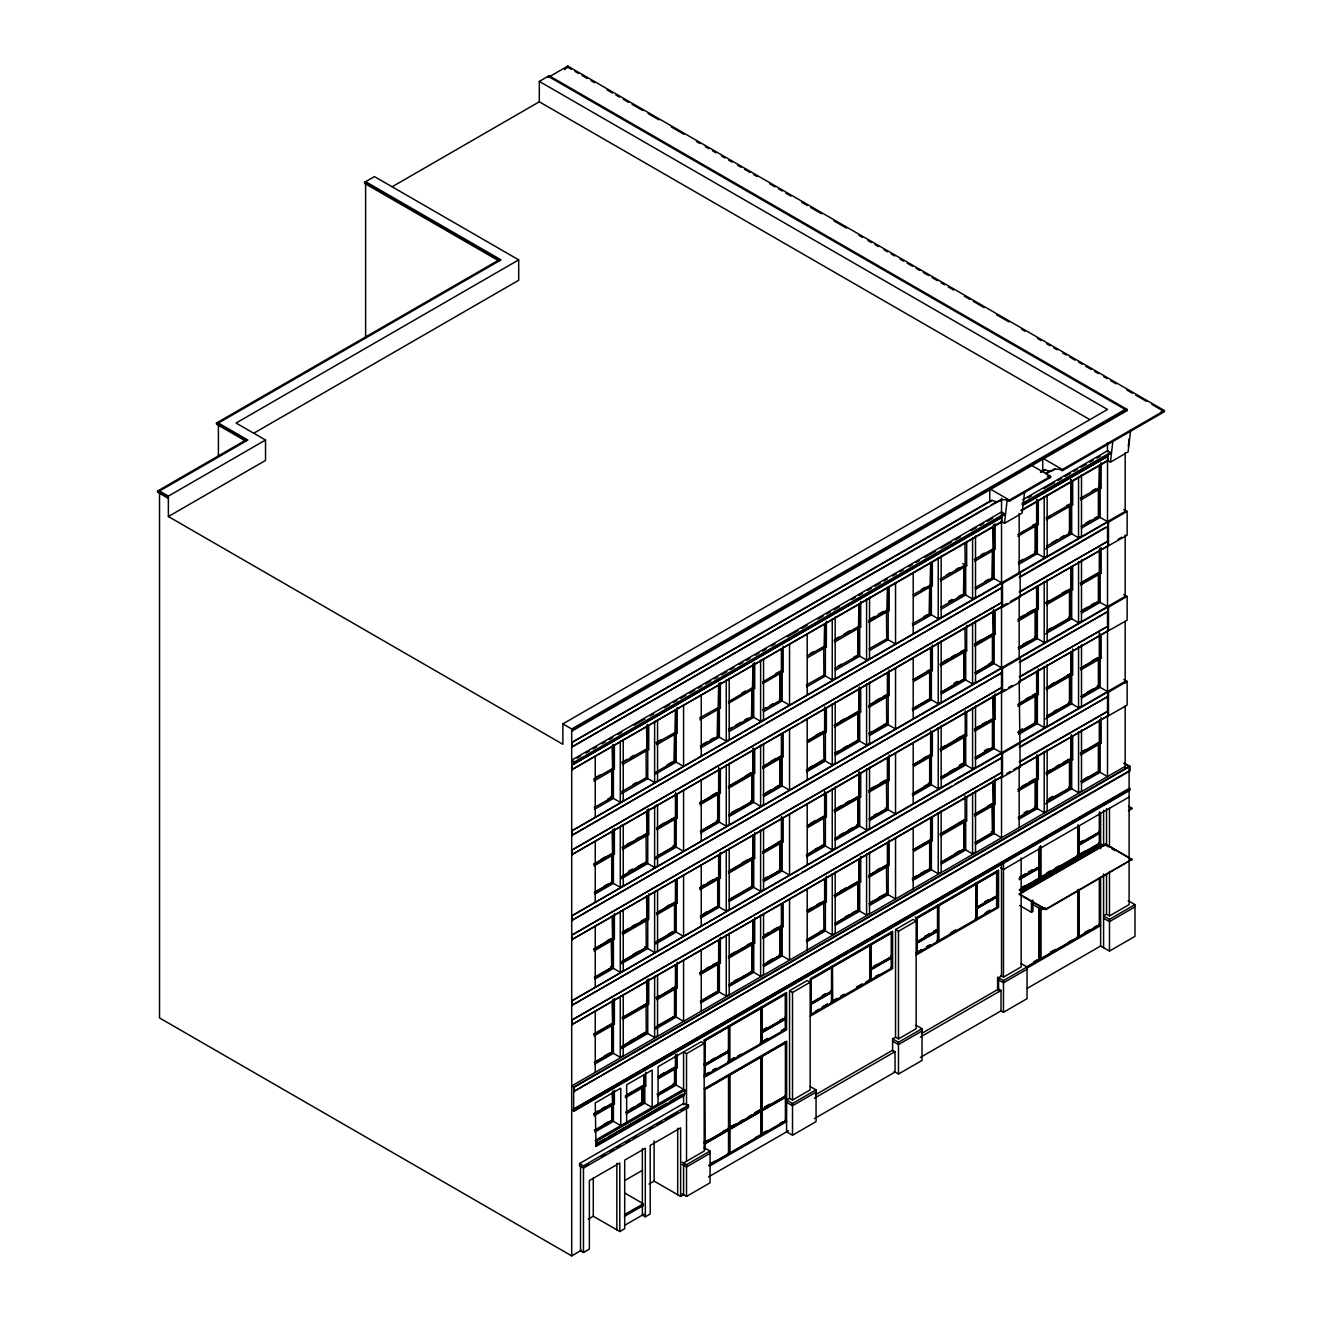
<?xml version="1.0" encoding="UTF-8"?>
<svg xmlns="http://www.w3.org/2000/svg" width="1322" height="1322" viewBox="0 0 1322 1322"><rect width="100%" height="100%" fill="white"/><g stroke="black" fill="none" stroke-linecap="round" stroke-linejoin="round"><path stroke-width="1.5" d="M1128.31 446.605L1129.104 438.904M1002.01 517.365L571.699 765.24L1001.531 517.084L1002.01 521.909L571.699 769.784L1001.531 521.628L1004.472 523.314L1007.182 499.782M1024.616 491.553L1022.137 513.118L1004.472 523.314M1020.948 510.408L1107.506 460.436L1110.447 462.138L1112.942 440.557M1130.607 430.361L1128.112 451.926L1110.447 462.138M499.088 260.996L364.641 183.378L364.641 182.254L374.457 176.586L518.703 259.872L518.703 280.264L253.973 433.104M1089.642 419.52L539.31 101.794L539.31 81.402L549.126 75.734L1127.137 409.44L1127.137 410.58L572.674 730.686L571.699 730.124M364.641 183.378L365.616 182.816M1164.418 410.58L1062.359 469.492L1042.744 458.172L1042.744 470.632A2.776 1.603 60 0 0 1044.694 469.492A17.517 10.113 60 0 0 1053.535 470.07A17.517 10.113 60 0 1 1062.359 470.632L1164.418 411.704L1164.418 410.58L567.766 66.1L548.151 77.436L548.151 76.296L1127.137 410.58M392.171 186.749L539.31 101.794M245.892 441.168L216.461 424.164L216.461 423.04L499.088 259.872L364.641 182.254M218.411 455.974L218.411 423.04L501.038 259.872L365.616 181.676M518.703 259.872L236.076 423.04L265.524 440.028L265.524 460.436L168.373 516.522L168.373 496.13L159.532 491.024M168.373 497.254L167.382 497.832L157.582 492.164L157.582 491.024L245.892 440.028L216.461 423.04M157.582 492.164L247.858 440.028L218.411 423.04M157.582 491.024L167.382 496.692L265.524 440.028M168.373 516.522L562.875 744.286L562.875 723.878L1107.506 409.44L539.31 81.402M1125.171 409.44L571.699 728.984L571.699 1255.9L581.515 1250.232M562.875 723.878L572.674 729.546L1127.137 409.44M990.822 500.608L571.699 742.584L991.318 500.889M1040.381 471.987L1043.917 469.954M1040.877 472.268L1044.413 470.235M987.253 507.202L571.699 747.112L1002.01 499.237L990.822 505.136M1045.685 473.458L1049.222 471.425M1046.181 473.739L1055.006 468.649M1009.38 500.096L1050.593 476.3L1050.593 477.424L1009.38 501.22A17.517 10.113 60 0 0 1001.134 500.327L999.961 500.988A17.517 10.113 60 0 1 991.715 500.096A2.776 1.603 60 0 1 989.748 501.22L989.748 488.76L1009.38 500.096L1009.38 501.22M1022.716 499.749L1107.506 450.802L1110.447 452.504L1110.447 453.628L1022.137 504.624M577.053 758.184L580.622 756.134M585.96 753.044L589.529 750.979M593.099 748.93L596.668 746.864M602.022 743.774L605.592 741.708M609.145 739.659L612.714 737.593M618.068 734.503L621.637 732.454M634.114 725.233L644.822 719.069M650.176 715.979L653.746 713.913M664.437 707.733L669.791 704.643M673.361 702.593L676.93 700.528M680.5 698.462L685.837 695.372M689.406 693.323L694.761 690.233M698.33 688.167L701.899 686.118M705.469 684.052L710.806 680.962M714.376 678.897L717.945 676.847M721.515 674.782L726.869 671.692M730.438 669.643L733.991 667.577M739.345 664.487L742.914 662.421M746.484 660.372L750.053 658.306M755.407 655.216L758.96 653.167M762.53 651.102L766.099 649.036M771.453 645.946L775.023 643.897M787.499 636.692L798.207 630.511M801.776 628.446L807.114 625.356M817.822 619.175L823.176 616.085M826.746 614.036L830.299 611.97M833.868 609.921L839.222 606.831M851.715 599.61L855.268 597.561M858.837 595.495L862.407 593.446M867.761 590.356L871.33 588.29M874.9 586.224L880.237 583.134M883.807 581.085L887.376 579.019M892.73 575.929L896.299 573.88M899.869 571.815L903.438 569.749M908.776 566.659L912.345 564.61M915.915 562.544L919.484 560.495M924.838 557.405L935.53 551.224M940.884 548.134L951.592 541.954M955.145 539.888L960.499 536.798M971.207 530.634L976.561 527.544M980.114 525.478L983.684 523.413M987.253 521.364L992.607 518.274M1028.02 497.832L1031.557 495.783M1043.917 488.644L1054.51 482.53M1058.046 480.481L1061.583 478.448M1065.119 476.416L1070.407 473.342M1073.943 471.31L1077.48 469.277M1081.016 467.228L1086.304 464.171M1089.84 462.138L1093.377 460.089M1096.913 458.056L1100.449 456.007M1004.472 513.696L1001.531 511.994L571.699 760.15L574.64 761.852L1004.472 513.696L1004.472 514.82L574.64 762.976L571.699 761.274M1022.137 503.484L1110.447 452.504M1022.716 504.855L1108.001 456.189L1108.001 460.717L1021.443 510.689M1023.211 505.136L1108.001 456.189M596.553 776.956L600.023 774.956M621.621 762.48L626.958 759.406M630.511 757.357L634.081 755.292M655.894 742.7L661.099 739.692M741.84 693.075L745.393 691.026M775.766 673.493L781.451 670.766L781.451 648.738M810.254 653.58L813.724 651.581M835.372 639.071L838.925 637.022M844.262 633.949L849.6 630.858M869.595 619.324L874.8 616.316M878.271 614.317L883.476 611.309M921.451 589.381L924.921 587.381M946.684 574.806L950.254 572.757M955.591 569.666L959.144 567.617M980.775 555.124L984.262 553.125M1032.647 525.181L1036.613 523.462L1036.613 499.419M1066.904 505.401L1070.952 503.632L1070.952 479.589M1091.972 490.925L1095.442 488.925M593.578 779.253L612.912 768.363L612.912 744.319M622.117 762.761L647.268 748.533L647.268 724.489M656.373 742.981L675.724 732.107L675.724 710.063M699.553 718.061L718.904 707.171L718.904 683.127M728.339 701.718L753.243 687.341L753.243 663.297M762.612 681.937L781.699 670.915L781.699 648.871M807.279 655.861L824.878 645.979L824.878 623.951M834.083 640.393L859.234 626.149L859.234 604.121M868.587 620.745L887.69 609.723L887.69 587.695M913.254 594.669L930.87 584.787L930.87 562.759M940.074 579.201L965.209 564.957L964.961 542.78M974.331 559.421L993.665 548.531L993.665 524.487M1017.758 534.633L1036.845 523.611L1036.845 499.567M1046.049 518.009L1071.2 503.781L1071.2 479.737M1080.305 498.229L1099.656 487.339L1099.656 465.311M630.032 758.762L633.585 756.713M920.988 590.818L924.458 588.802M980.313 556.562L983.783 554.546M1021.757 532.634L1025.228 530.618M1046.842 518.108L1050.412 516.059M886.715 610.863L889.161 610.566L889.161 586.985M932.341 562.065L932.341 585.646L929.878 585.927L929.878 613.97L938.223 618.795L941.165 617.093L941.165 555.901M966.679 542.235L966.679 565.816L964.234 566.097L964.234 594.14L972.579 598.965L975.52 597.263L975.52 536.071M1038.315 500.873L1038.315 524.454L1035.87 524.735L1035.87 552.778L1018.287 562.676M1072.671 481.043L1072.671 504.624L1070.209 504.905L1070.209 532.948L1046.842 546.168M593.975 781.005L614.383 769.206L614.383 745.625M622.563 764.496L648.738 749.376L648.738 725.795M656.786 744.732L677.195 732.95L677.195 707.402M699.966 719.812L720.374 708.03L720.374 682.466M728.554 703.304L754.713 688.2L754.713 662.636M762.761 683.54L783.169 671.758L783.169 646.21M807.643 657.629L826.349 646.838L826.349 621.29M834.529 642.112L860.705 627.008L860.705 601.46M868.752 622.365L889.161 610.566M913.634 596.453L932.341 585.646M940.52 580.92L966.679 565.816M974.727 561.172L995.152 549.39L995.152 523.842M1017.907 536.236L1038.315 524.454M1046.495 519.728L1072.671 504.624M1080.718 499.98L1101.127 488.198L1101.127 462.65M948.535 601.51L952.088 599.461M607.756 799.132L611.227 797.133M633.089 784.475L636.659 782.426M667.081 764.876L672.287 761.869M701.585 744.964L706.791 741.956M710.261 739.956L713.731 737.94M728.405 729.447L731.958 727.397M735.528 725.332L740.849 722.258M744.418 720.209L747.971 718.143M762.645 709.699L766.116 707.7M769.602 705.7L773.073 703.684M837.95 666.205L841.503 664.156M853.962 656.968L857.995 655.183L857.995 627.14M923.962 616.564L927.433 614.565M949.262 601.94L952.832 599.874M958.153 596.8L961.722 594.751M985.039 581.316L988.509 579.3M1019.526 561.387L1023.013 559.388M1051.701 542.797L1057.022 539.723M1060.591 537.657L1064.144 535.608M1085.808 523.132L1091.014 520.124M1094.484 518.125L1098.45 516.39L1098.45 488.347M594.355 807.445L611.937 797.546L611.937 769.503M621.125 791.944L646.276 777.716L654.621 782.525L657.563 780.823L657.563 719.631M655.646 772.312L674.732 761.274L674.732 733.231M700.33 746.252L717.912 736.354L726.257 741.163L729.199 739.461L729.199 678.285M728.901 729.727L752.268 716.524L760.613 721.333L763.554 719.631L763.554 658.455M763.141 709.98L780.724 700.098L780.724 672.039M806.321 685.06L823.903 675.162L832.249 679.971L835.19 678.285L835.19 617.093M834.876 668.535L858.242 655.332L866.588 660.141L869.529 658.455L869.529 597.263M869.132 648.805L886.715 638.906L895.539 643.996L895.539 582.804M912.296 623.868L929.878 613.97M940.867 607.343L964.234 594.14M975.107 587.612L992.69 577.714L1002.506 583.382L1020.171 573.186L1020.171 596.982L1002.506 607.178L1001.531 606.6L801.776 721.928M1081.099 526.42L1098.681 516.522L1108.48 522.19L1127.137 511.416L1127.137 535.212L1010.355 601.51M594.702 809.196L613.408 798.389L613.408 768.644L614.383 769.206M621.588 793.663L647.747 778.559L647.747 748.814L648.738 749.376M655.795 773.915L676.203 762.133L676.203 732.388L677.195 732.95M700.677 748.004L719.383 737.197L719.383 707.452L720.374 708.03M729.314 731.479L753.738 717.367L753.738 687.622L754.713 688.2M763.488 711.748L782.194 700.941L782.194 671.196L783.169 671.758M806.668 686.812L825.374 676.005L825.374 646.26L826.349 646.838M835.289 670.287L859.713 656.175L859.713 626.43L860.705 627.008M869.463 650.556L888.186 639.749L888.186 610.004M912.643 625.62L931.366 614.829L931.366 585.084M941.281 609.095L965.704 594.999L965.704 565.254M975.454 589.364L994.161 578.557L994.161 548.812M1018.634 564.428L1037.34 553.637L1037.34 523.892M1045.52 548.911L1071.696 533.807L1071.696 504.062M1081.429 528.172L1100.152 517.365L1100.152 487.62L1101.127 488.198M610.467 796.687L620.282 802.355L623.224 800.653L623.224 739.461M1034.399 551.935L1044.215 557.603L1047.156 555.901L1047.156 494.709M1068.738 532.105L1078.554 537.773L1081.495 536.071L1081.495 474.879M1125.171 511.416L571.699 830.976L1002.01 583.101L1002.01 587.629L571.699 835.504L762.53 725.315M1019.675 572.889L1108.001 521.909L1108.001 526.437L1019.675 577.433M766.099 723.266L1002.01 587.629M1019.179 577.152L1105.737 527.181M1019.179 591.876L1108.001 541.161L1108.001 545.705L1019.675 596.685M1002.01 602.353L571.699 850.228L1002.01 602.353L1002.01 606.897L571.699 854.772L798.207 723.993M1019.675 592.157L1108.001 541.161M1003.282 605.592L1006.819 603.543M1118.098 539.293L1121.634 537.261M601.758 858.936L605.228 856.937M626.958 844.394L630.511 842.329M635.849 839.255L639.418 837.206M661.099 824.68L664.569 822.681M711.219 795.745L716.425 792.737M745.393 776.014L750.731 772.924M770.544 761.489L775.766 758.481M815.459 735.561L820.681 732.553M840.709 720.986L844.262 718.937M874.8 701.304L880.006 698.297M883.476 696.281L887.442 694.562L887.442 672.534M926.656 671.361L930.622 669.643L930.622 647.598M943.131 661.843L948.469 658.769M952.022 656.72L955.591 654.654M960.912 651.581L964.961 649.813L940.074 664.189M977.305 642.112L980.775 640.112M1020.485 617.192L1023.955 615.176M1027.442 613.177L1032.647 610.169M1045.553 602.716L1049.123 600.651M1061.566 593.479L1066.904 590.389M593.578 864.241L612.664 853.202L612.664 831.174M622.117 847.749L647.02 833.372L647.02 811.344M656.373 827.969L675.476 816.946L675.476 792.903M699.553 803.049L718.656 792.01L718.656 767.983M729.876 785.532L752.995 772.18L752.995 748.153M764.099 765.785L781.451 755.754L781.451 733.727M807.279 740.849L824.631 730.835L824.631 708.79M834.083 725.381L858.986 711.005L858.986 688.96M870.074 704.593L887.442 694.562M913.254 679.657L930.622 669.643M974.331 644.409L993.433 633.37L993.433 611.342M1019.245 618.481L1036.613 608.451L1036.613 586.406M1046.049 602.997L1070.952 588.62L1070.952 566.576M1080.305 583.217L1099.408 572.195L1099.408 550.15M593.809 864.373L612.912 853.351L612.912 829.307M622.365 847.898L647.268 833.521L647.268 809.477M656.621 828.117L675.724 817.095L675.724 793.051M699.801 803.181L718.904 792.159L718.904 768.115M728.339 786.706L753.243 772.329L753.243 748.285M762.612 766.925L781.699 755.903L781.699 733.859M807.527 740.998L824.878 730.967L824.878 706.923M834.331 725.514L859.234 711.137L859.234 687.093M868.587 705.733L887.69 694.711L887.69 672.667M913.502 679.805L930.87 669.775L930.87 647.747M940.306 664.322L965.209 649.945L964.961 627.768M974.578 644.541L993.665 633.519L993.665 609.475M1017.758 619.621L1036.845 608.583L1036.845 586.555M1046.297 603.129L1071.2 588.769L1071.2 566.725M1080.553 583.349L1099.656 572.327L1099.656 548.3M635.37 840.676L638.923 838.611M660.636 826.118L664.107 824.102M677.195 794.357L677.195 817.938L674.732 818.219L674.732 846.262L655.646 857.3M720.374 769.421L720.374 793.002L717.912 793.299L717.912 821.342L700.561 831.356M754.713 749.591L754.713 773.172L752.268 773.469L752.268 801.512L729.149 814.864M926.193 672.799L929.663 670.783L929.663 698.826L912.296 708.856M960.433 653.002L963.986 650.936L963.986 678.979L940.867 692.331M1020.022 618.613L1023.492 616.614M593.975 865.976L614.383 854.194L614.383 828.646M622.563 849.484L648.738 834.364L648.738 808.816M656.786 829.72L677.195 817.938M699.966 804.801L720.374 793.002M728.554 788.292L754.713 773.172M762.761 768.528L783.169 756.746L783.169 733.165M807.643 742.617L826.349 731.826L826.349 708.228M834.529 727.1L860.705 711.996L860.705 688.398M868.752 707.336L889.161 695.554L889.161 670.006M913.634 681.425L932.341 670.634L932.341 645.086M940.52 665.908L966.679 650.804L966.679 625.256M974.727 646.161L995.152 634.362L995.152 610.781M1017.907 621.224L1038.315 609.442L1038.315 585.861M1046.495 604.716L1072.671 589.612L1072.671 566.031M1080.718 584.968L1101.127 573.186L1101.127 547.639M628.793 871.082L632.362 869.033M953.873 683.408L957.425 681.359M604.27 886.12L607.756 884.121M627.752 872.537L633.089 869.463M638.427 866.373L641.98 864.324M731.958 812.386L737.296 809.295M766.116 792.688L771.337 789.68M774.808 787.681L778.278 785.665M809.295 767.752L812.766 765.752M834.397 753.243L837.95 751.193M843.287 748.103L846.84 746.054M868.637 733.495L872.107 731.496M954.6 683.838L958.153 681.788M988.509 664.288L991.979 662.289M1023.013 644.376L1028.219 641.368M1048.131 629.834L1051.701 627.785M1082.338 610.12L1087.543 607.112M1091.014 605.112L1094.484 603.096M594.355 892.416L611.706 882.402L611.706 854.359M621.125 876.932L645.549 862.274M657.15 856.16L674.517 846.146L674.517 818.087M700.33 831.241L717.697 821.21L717.697 793.167M728.901 814.716L752.02 801.363L752.02 773.32M763.141 794.968L780.509 784.954L780.509 758.911M806.321 770.048L823.193 759.737M834.876 753.523L857.995 740.171L857.995 712.128M869.132 733.793L885.988 723.481M975.107 672.601L992.475 662.57L992.475 634.527M1018.287 647.664L1035.655 637.65L1035.655 609.591M1046.842 631.156L1069.977 617.804L1069.977 589.761M1081.099 611.408L1098.45 601.378L1098.45 573.335M594.57 892.548L611.937 882.534L620.282 887.343L623.224 885.641L623.224 824.449L620.282 826.151L620.282 887.343M621.373 877.081L646.276 862.704L654.621 867.513L657.563 865.811L657.563 804.619L654.621 806.321L654.621 867.513M763.356 795.1L780.724 785.07L780.724 757.027M806.536 770.164L823.903 760.15L832.249 764.959L835.19 763.257L835.19 702.081M835.124 753.672L858.242 740.32L866.588 745.129L869.529 743.427L869.529 682.251M869.347 733.908L886.715 723.894L895.539 728.984L895.539 667.792M912.527 708.989L929.878 698.958L938.223 703.767L941.165 702.081L941.165 640.889M941.115 692.48L964.234 679.128L972.579 683.937L975.52 682.251L975.52 621.059M975.322 672.716L992.69 662.702L992.69 634.659M1018.502 647.797L1035.87 637.766L1035.87 609.723M1047.09 631.288L1070.209 617.936L1070.209 589.893M1081.313 611.541L1098.681 601.51L1108.48 607.178L1127.137 596.404L1127.137 620.2L1019.179 681.392L1020.171 766.942L1002.506 777.154L1001.531 776.576L571.699 1024.732L1002.01 776.857L1002.01 772.329L571.699 1020.204L1002.01 772.329M594.702 894.184L613.408 883.377L613.408 853.632L614.383 854.194M621.588 878.651L647.747 863.547L647.747 833.802L648.738 834.364M655.795 858.903L676.203 847.121L676.203 817.376M700.677 832.992L719.383 822.185L719.383 792.44M729.314 816.451L753.738 802.355L753.738 772.61M763.488 796.736L782.194 785.929L782.194 756.184L783.169 756.746M806.668 771.8L825.374 760.993L825.374 731.248L826.349 731.826M835.289 755.275L859.713 741.163L859.713 711.418L860.705 711.996M869.463 735.544L888.186 724.737L888.186 694.992L889.161 695.554M912.643 710.608L931.366 699.801L931.366 670.056L932.341 670.634M941.281 694.083L965.704 679.971L965.704 650.226L966.679 650.804M975.454 674.352L994.161 663.545L994.161 633.8L995.152 634.362M1018.634 649.416L1037.34 638.625L1037.34 608.88L1038.315 609.442M1045.52 633.899L1071.696 618.795L1071.696 589.05L1072.671 589.612M1081.429 613.16L1100.152 602.353L1100.152 572.608L1101.127 573.186M716.441 820.483L726.257 826.151L729.199 824.449L729.199 763.257M750.797 800.653L760.613 806.321L763.554 804.619L763.554 743.427M1034.399 636.923L1044.215 642.591L1047.156 640.889L1047.156 579.697M1068.738 617.093L1078.554 622.761L1081.495 621.059L1081.495 559.867M1125.171 596.404L571.699 915.948L1002.01 668.089L1002.01 672.617L571.699 920.492L1002.01 672.617M1019.675 657.877L1108.001 606.897L1108.001 611.425L1019.675 662.421M991.219 661.843L1002.506 668.37L1020.171 658.174L1020.171 681.97L1002.506 692.166L1001.531 691.588M1019.179 662.14L1108.001 611.425M1019.179 676.864L1108.001 626.149L1108.001 630.693L1019.675 681.673M1002.01 687.341L571.699 935.216L1002.01 687.341L1002.01 691.885L571.699 939.744M1019.675 677.145L1108.001 626.149M573.484 938.719L1005.051 689.555M1008.587 687.523L1012.123 685.474M606.963 940.917L610.45 938.917M623.406 931.432L628.743 928.341M632.296 926.292L635.849 924.243M641.187 921.153L644.739 919.104M666.305 906.661L669.775 904.661M700.809 886.748L704.279 884.732M707.749 882.732L712.955 879.725M741.84 863.051L747.178 859.978M777.501 842.461L781.451 840.742L781.451 816.699M810.254 823.556L815.459 820.549M835.372 809.047L840.709 805.974M846.047 802.884L849.6 800.835M871.33 788.292L874.8 786.293M880.006 783.285L885.211 780.277M923.186 758.349L926.656 756.349M941.347 747.855L944.916 745.806M957.359 738.618L960.912 736.569M975.57 728.108L979.04 726.109M982.527 724.092L985.997 722.093M1025.69 699.173L1029.177 697.157M1032.647 695.157L1036.613 693.439L1036.613 671.394M1050.891 684.614L1054.46 682.565M1066.904 675.377L1070.952 673.609L1070.952 651.564M1091.972 660.901L1097.177 657.893M593.578 949.213L612.664 938.19L612.664 916.163M622.117 932.737L647.02 918.36L647.02 896.333M656.373 912.957L675.476 901.934L675.476 879.89M699.553 888.037L718.656 876.998L718.656 854.97M729.876 870.52L752.995 857.168L752.995 835.14M764.099 850.773L781.451 840.742M807.279 825.837L824.631 815.806L824.631 791.779M834.083 810.353L858.986 795.976L858.986 771.949M870.074 789.581L887.442 779.55L887.442 757.523M913.254 764.645L930.622 754.631L930.622 732.586M940.074 749.177L964.482 734.52M974.331 729.397L993.433 718.358L993.433 696.33M1019.245 703.453L1036.613 693.439M1046.049 687.985L1070.952 673.609M1080.305 668.205L1099.408 657.183L1099.408 633.139M593.809 949.361L612.912 938.339L612.912 916.295M622.365 932.886L647.268 918.509L647.268 896.465M656.621 913.105L675.724 902.067L675.724 880.039M699.801 888.169L718.904 877.147L718.904 855.103M728.339 871.694L753.243 857.317L753.243 835.273M762.612 851.913L781.699 840.891L781.699 816.847M807.527 825.986L824.878 815.955L824.878 791.911M834.331 810.502L859.234 796.125L859.234 772.081M868.587 790.721L887.69 779.699L887.69 757.655M913.502 764.794L930.87 754.763L930.87 730.736M940.306 749.31L965.209 734.933L965.209 710.905M974.578 729.529L993.665 718.507L993.665 696.463M1017.758 704.609L1036.845 693.571L1036.845 671.543M1046.297 688.118L1071.2 673.741L1071.2 651.713M1080.553 668.337L1099.656 657.315L1099.656 633.271M665.842 908.098L669.312 906.082M766.611 849.914L770.082 847.898M1050.412 686.035L1053.965 683.986M677.195 879.345L677.195 902.926L674.732 903.207L674.732 931.25L683.573 936.356L683.573 875.164M720.374 852.442L720.374 877.99L717.912 878.271L717.912 906.33L726.257 911.139L729.199 909.437L729.199 848.245M754.713 832.612L754.713 858.16L752.268 858.441L752.268 886.5L760.613 891.309L763.554 889.607L763.554 828.415M783.169 818.153L783.169 841.734L780.724 842.015L780.724 870.058L763.356 880.088M823.903 817.095L826.349 816.798L826.349 793.217M860.705 773.387L860.705 796.968L858.242 797.265L858.242 825.308L835.124 838.66M1101.127 634.577L1101.127 658.174L1098.681 658.455L1098.681 686.498L1081.313 696.512M593.975 950.964L614.383 939.182L614.383 913.634M622.563 934.456L648.738 919.352L648.738 893.804M656.786 914.708L677.195 902.926M699.966 889.772L720.374 877.99M728.554 873.28L754.713 858.16M762.761 853.516L783.169 841.734M807.643 827.605L826.349 816.798M834.529 812.088L860.705 796.968M868.752 792.324L889.161 780.542L889.161 754.994M913.634 766.413L932.341 755.622L932.341 732.041M940.52 750.896L966.679 735.792L966.679 712.211M974.727 731.149L995.152 719.35L995.152 693.802M1017.907 706.212L1038.315 694.43L1038.315 668.882M1046.495 689.704L1072.671 674.6L1072.671 649.052M1080.718 669.957L1101.127 658.174M959.21 765.322L962.763 763.273L972.579 768.925L975.52 767.239L975.52 706.047M984.279 750.846L987.749 748.847M1018.766 730.934L1022.237 728.918M633.089 954.451L638.427 951.361M668.816 933.844L672.287 931.845M703.321 913.932L706.791 911.932M764.38 878.667L767.851 876.668M814.517 849.732L817.988 847.733M839.718 835.157L843.287 833.091M848.625 830.018L852.178 827.969M873.842 815.476L877.312 813.476M923.962 786.54L929.168 783.533M949.262 771.899L954.6 768.826M959.937 765.752L963.49 763.686M985.039 751.276L988.509 749.277M1017.791 732.371L1023.013 729.364M1053.469 711.748L1057.022 709.683M1087.543 692.1L1092.749 689.093M594.355 977.404L611.706 967.39L611.227 939.05M621.125 961.92L646.028 947.543M657.15 941.148L674.517 931.118L674.517 903.075M700.33 916.229L717.697 906.198L717.697 878.155M728.901 899.704L752.02 886.351L752.02 858.308M763.141 879.956L780.509 869.942L780.509 841.899M806.321 855.037L823.193 844.725M834.876 838.512L857.995 825.159L857.995 797.116M869.132 818.764L886.484 808.75M912.296 793.844L929.663 783.814L929.663 757.77M940.867 777.319L963.986 763.967L963.986 737.924M975.107 757.589L992.475 747.558L992.475 719.515M1018.287 732.652L1035.655 722.622L1035.655 694.579M1046.842 716.127L1069.977 702.792L1069.977 674.732M1081.099 696.397L1098.45 686.366L1098.45 658.323M594.57 977.536L611.937 967.506L611.937 939.463M621.373 962.052L646.276 947.676L646.028 919.501M655.646 942.272L674.732 931.25M700.561 916.344L717.912 906.33M729.149 899.836L752.268 886.5M806.536 855.152L823.903 845.138L832.249 849.947L835.19 848.245L835.19 787.053M869.347 818.896L886.715 808.882L886.484 780.707M912.527 793.977L929.878 783.946L929.878 755.903M941.115 777.468L964.234 764.116L964.234 736.073M975.322 757.704L992.69 747.69L1002.506 753.358L1020.171 743.146M1018.502 732.785L1035.87 722.754L1035.87 694.711M1047.09 716.276L1070.209 702.924L1070.209 674.881M594.702 979.172L613.408 968.365L613.408 938.62M621.588 963.639L647.747 948.535L647.747 918.79M655.795 943.891L676.203 932.109L676.203 902.364M700.677 917.98L719.383 907.173L719.383 877.428M729.314 901.439L753.738 887.343L753.738 857.598M763.488 881.708L782.194 870.917L782.194 841.172M806.668 856.788L825.374 845.981L825.374 816.236M835.289 840.263L859.713 826.151L859.713 796.406M869.463 820.532L888.186 809.725L888.186 779.98L889.161 780.542M912.643 795.596L931.366 784.789L931.366 755.044L932.341 755.622M941.281 779.071L965.704 764.959L965.704 735.214L966.679 735.792M975.454 759.34L994.161 748.533L994.161 718.788L995.152 719.35M1018.634 734.404L1037.34 723.613L1037.34 693.868L1038.315 694.43M1045.52 718.887L1071.696 703.783L1071.696 674.038L1072.671 674.6M1081.429 698.148L1100.152 687.341L1100.152 657.596M610.467 966.663L620.282 972.331L623.224 970.629L623.224 909.437M647.945 948.651L654.621 952.501L657.563 950.799L657.563 889.607M856.772 824.449L866.588 830.117L869.529 828.415L869.529 767.223M931.547 784.904L938.223 788.755L941.165 787.069L941.165 725.877M1034.399 721.911L1044.215 727.579L1047.156 725.877L1047.156 664.685M1068.738 702.081L1078.554 707.749L1081.495 706.047L1081.495 644.855M1125.171 681.392L571.699 1000.936L1002.01 753.061L1002.01 757.605L571.699 1005.48L798.207 874.701M1019.675 742.865L1108.001 691.885L1108.001 696.413L1019.675 747.409M1097.21 685.639L1108.48 692.166L1127.137 681.392L1127.137 705.188L1019.179 766.38L1019.179 827.572M801.776 872.636L951.592 786.144M955.145 784.095L1002.01 757.605M1019.179 747.112L1108.001 696.413M1019.179 761.852L1108.001 711.137L1108.001 715.681L1019.675 766.661M1019.675 762.133L1108.001 711.137M1006.819 773.519L1010.355 771.486M1013.891 769.437L1017.428 767.404M655.894 997.664L659.364 995.664M671.51 988.641L675.476 986.923L675.476 964.878M706.014 968.729L709.484 966.713M712.955 964.713L718.656 961.986L718.656 939.959M731.165 954.203L734.718 952.154M747.178 944.966L752.995 942.156L752.995 920.129M765.339 934.472L768.809 932.456M772.279 930.457L777.501 927.449M806.784 910.544L811.989 907.536M817.194 904.529L820.681 902.529M840.709 890.962L846.047 887.872M876.536 870.273L880.006 868.273M987.732 806.073L991.203 804.073M1022.22 786.16L1025.69 784.161M1029.177 782.145L1034.382 779.137M1047.338 771.651L1050.891 769.602M1056.228 766.529L1059.781 764.463M1063.351 762.414L1068.688 759.34M1081.561 751.904L1085.032 749.905M593.578 1034.201L612.664 1023.178L612.664 1001.151M622.117 1017.725L647.02 1003.348L647.02 981.321M656.373 997.945L675.476 986.923M699.553 973.009L718.656 961.986M729.876 955.509L752.995 942.156M764.099 935.761L781.451 925.731L781.451 903.686M807.279 910.825L824.631 900.794L824.631 878.766M834.083 895.341L858.986 880.964L858.986 858.936M870.074 874.569L887.442 864.538L887.442 842.511M913.254 849.633L930.622 839.619L930.622 817.574M940.074 834.165L964.482 819.491M974.331 814.385L993.433 803.346L993.433 781.319M1019.245 788.441L1036.613 778.427L1036.613 756.382M1046.049 772.973L1070.952 758.597L1070.952 736.552M1080.305 753.193L1099.408 742.154L1099.408 720.126M593.809 1034.349L612.912 1023.327L612.912 999.283M622.365 1017.874L647.268 1003.497L647.268 979.453M656.621 998.093L675.724 987.055L675.724 965.027M699.801 973.157L718.904 962.135L718.904 940.091M728.339 956.682L753.243 942.305L753.243 920.261M762.612 936.901L781.699 925.879L781.699 903.835M807.527 910.974L824.878 900.943L824.878 878.899M834.331 895.49L859.234 881.113L859.234 859.069M868.587 875.709L887.69 864.687L887.69 842.643M913.502 849.782L930.87 839.751L930.87 817.723M940.306 834.298L965.209 819.921L964.961 795.745M974.578 814.517L993.665 803.495L993.665 781.451M1017.758 789.598L1036.845 778.559L1036.845 754.532M1046.297 773.106L1071.2 758.729L1071.2 734.702M1080.553 753.325L1099.656 742.303L1099.656 720.275M671.047 990.079L674.517 988.063L674.517 1016.106L657.15 1026.136M764.876 935.893L768.346 933.894M1055.749 767.933L1059.302 765.884M646.276 1004.621L647.747 1003.778L647.747 1033.523L621.588 1048.627M823.903 902.083L826.349 901.786L826.349 876.238M860.705 856.408L860.705 881.956L858.242 882.253L858.242 910.296L866.588 915.105L869.529 913.403L869.529 852.211M886.715 865.811L888.186 864.968L888.186 894.713L869.463 905.52M932.341 817.013L932.341 840.61L929.878 840.891L929.878 868.934L938.223 873.743L941.165 872.041L941.165 810.865M966.679 797.183L966.679 820.78L964.234 821.061L964.234 849.104L972.579 853.913L975.52 852.211L975.52 791.035M1101.127 717.598L1101.127 743.146L1098.681 743.443L1098.681 771.486L1107.506 776.576L1107.506 715.384M593.975 1035.952L614.383 1024.17L614.383 998.622M622.563 1019.444L648.738 1004.34L648.738 978.792M656.786 999.696L677.195 987.914L677.195 962.366M699.966 974.76L720.374 962.978L720.374 937.43M728.554 958.268L754.713 943.148L754.713 917.6M762.761 938.504L783.169 926.722L783.169 903.141M807.643 912.593L826.349 901.786M834.529 897.076L860.705 881.956M868.752 877.312L889.161 865.53L889.161 839.982M913.634 851.401L932.341 840.61M940.52 835.884L966.679 820.78M974.727 816.12L995.152 804.338L995.152 778.79M1017.907 791.2L1038.315 779.418L1038.315 755.837M1046.495 774.692L1072.671 759.588L1072.671 736.007M1080.718 754.945L1101.127 743.146M1023.988 812.914L1027.458 810.898M1049.172 798.356L1052.742 796.307M629.536 1041.488L634.874 1038.414M638.427 1036.349L643.764 1033.275M733.743 981.321L737.296 979.272M845.055 917.055L848.625 915.006M852.178 912.94L857.995 910.147L857.995 882.104M954.6 853.814L959.937 850.724M1048.131 799.81L1053.469 796.736M604.27 1056.096L609.492 1053.089M767.851 961.656L773.073 958.648M819.723 931.713L823.689 929.994L806.321 940.025M870.372 902.48L873.842 900.464M879.047 897.456L882.518 895.457M913.552 877.544L917.022 875.544M920.492 873.528L925.697 870.52M1024.748 813.344L1028.219 811.344M1084.073 779.088L1087.543 777.088M594.355 1062.392L611.706 1052.378L611.706 1024.335M621.125 1046.908L645.549 1032.251M700.33 1001.2L717.697 991.186L717.697 963.143M728.901 984.692L752.02 971.339L752.02 943.297M763.141 964.944L780.509 954.93L780.509 926.871M834.876 923.5L857.995 910.147M869.132 903.752L885.988 893.457M912.296 878.833L929.663 868.802L929.663 840.759M940.867 862.308L963.986 848.955L963.986 820.912M975.107 842.56L992.475 832.546L991.979 804.222M1018.287 817.64L1035.655 807.61L1035.655 781.566M1046.842 801.115L1069.977 787.763L1069.977 761.736M1081.099 781.385L1098.45 771.354L1098.45 743.311M594.57 1062.524L611.937 1052.494L620.282 1057.319L623.224 1055.617L623.224 994.425M621.373 1047.041L646.276 1032.664L654.621 1037.489L657.563 1035.787L657.563 974.595M655.646 1027.26L674.732 1016.238L683.573 1021.344L683.573 960.152M700.561 1001.332L717.912 991.318L726.257 996.127L729.199 994.425L729.199 933.233M729.149 984.824L752.268 971.488L760.613 976.297L763.554 974.595L763.554 913.403M763.356 965.077L780.724 955.046L780.724 927.003M806.536 940.14L823.903 930.126L832.249 934.935L835.19 933.233L835.19 872.041M835.124 923.648L858.242 910.296M869.347 903.884L886.715 893.854L895.539 898.96L895.539 837.768M912.527 878.948L929.878 868.934M941.115 862.456L964.234 849.104M975.322 842.692L992.69 832.678L992.69 804.619M1018.502 817.773L1035.87 807.742L1035.87 779.699M1047.09 801.264L1070.209 787.912L1070.209 759.869M1081.313 781.5L1098.681 771.486M594.702 1064.144L613.408 1053.353L613.408 1023.608L611.937 1024.451L611.937 1052.494M655.795 1028.88L676.203 1017.097L676.203 987.352L677.195 987.914M700.677 1002.968L719.383 992.161L719.383 962.416L720.374 962.978M729.314 986.427L753.738 972.331L753.738 942.586L754.713 943.148M763.488 966.696L782.194 955.905L782.194 926.16L783.169 926.722M806.668 941.776L825.374 930.969L825.374 901.224M835.289 925.235L859.713 911.139L859.713 881.394M912.643 880.584L931.366 869.777L931.366 840.032M941.281 864.059L965.704 849.947L965.704 820.202M975.454 844.328L994.161 833.521L994.161 803.776M1018.634 819.392L1037.34 808.585L1037.34 778.84L1038.315 779.418M1045.52 803.875L1071.696 788.755L1071.696 759.01L1072.671 759.588M1081.429 783.136L1100.152 772.329L1100.152 742.584M1037.539 808.7L1044.215 812.551L1047.156 810.865L1047.156 749.673M1071.878 788.87L1078.554 792.721L1081.495 791.035L1081.495 729.843M1125.171 766.38L571.699 1085.924L574.145 1087.345L1130.079 766.38L1130.079 770.908L573.665 1091.592L832.629 942.074M1026.979 988.509L1100.631 945.99L1109.472 951.08L1134.987 936.356L1134.987 904.628L1109.472 919.352L1103.589 915.964L1106.531 914.262L1109.472 915.964L1129.104 904.628L1129.104 766.38L573.665 1087.064L573.665 1110.86L1129.104 790.176M836.198 940.025L1129.104 770.908M1129.104 788.474L573.665 1109.158L1130.079 788.474L1130.079 790.176L574.145 1111.141L571.699 1109.72M649.052 1184.033L654.126 1181.108L680.632 1196.41L683.573 1194.708L683.573 1162.98L704.18 1151.082L704.18 1040.034L786.607 992.442L786.607 1029.838L704.18 1077.43M789.548 990.74L807.213 980.544L810.155 982.246L792.506 992.442L789.548 990.74L789.548 1098.4L792.506 1100.086L810.155 1089.89L810.155 978.842L892.598 931.25L892.598 968.646L810.155 1016.238M895.539 929.548L913.205 919.352L916.146 921.054L898.481 931.25L895.539 929.548L895.539 1037.208L892.598 1038.91L892.598 1050.99M915.171 917.088L916.146 917.65L998.573 870.058L998.573 907.454L916.146 955.046M704.18 1040.034L705.155 1040.596L728.719 1027.012L728.719 1050.808L705.155 1064.392L704.18 1063.83M728.719 1025.872L729.694 1026.434L761.092 1008.306L761.092 1043.438L729.447 1061.417L729.447 1026.302L760.844 1008.174L760.844 1043.289M761.092 1007.182L762.083 1007.744L785.632 994.144L785.632 1017.94L762.083 1031.54L761.092 1030.978M831.753 967.522L811.146 979.42L811.146 1003.216L831.753 991.318L831.753 967.522L830.778 966.944M832.48 1001.927L870.025 980.544L870.025 945.412L832.728 966.944L831.753 966.382M871 968.646L891.606 956.748L891.606 932.952L871 944.85L871 968.646L870.025 968.084M937.744 905.19L938.719 905.752L976.016 884.236L976.016 919.352L938.471 940.752L938.471 905.62L975.768 884.088L975.768 919.22M976.016 883.096L976.991 883.658L997.598 871.76L997.598 895.556L976.991 907.454L976.016 906.892M1129.104 796.984L1003.481 869.496L1000.539 867.794M683.573 1090.518L683.573 1051.932L686.515 1053.634L704.18 1043.438L701.238 1041.736L658.059 1066.672L658.059 1104.052M594.817 1112.81L598.288 1110.811M601.758 1108.794L605.228 1106.795M661.099 1074.538L664.569 1072.539M593.578 1114.099L612.664 1103.06L612.664 1092.98M626.711 1094.963L644.078 1084.932L644.078 1074.852M658.108 1076.835L675.476 1066.804L675.476 1054.692M593.809 1114.231L612.912 1103.209L612.912 1091.096M625.223 1096.103L644.31 1085.081L644.31 1074.984M658.356 1076.967L675.724 1066.953L675.724 1054.84M660.636 1075.976L664.107 1073.976M677.195 1054.113L677.195 1067.796L674.732 1068.077L674.732 1084.222L657.381 1094.252M593.975 1115.851L614.383 1104.052L614.383 1090.369M625.372 1097.706L645.797 1085.924L645.797 1072.241M658.488 1078.603L677.195 1067.796M1128.509 810.353L1132.045 808.304L1128.509 810.915M1019.923 876.998L1025.079 874.024M1028.516 872.041L1031.937 870.058M1079.777 842.445L1083.214 840.462M1020.171 877.147L1025.327 874.173M1028.747 872.189L1032.185 870.207M1080.024 842.593L1083.462 840.61M1020.667 877.428L1039.555 866.521L1039.555 848.674M1019.179 878.568L1039.803 866.67L1039.803 846.84M1078.074 843.436L1079.049 843.998L1099.656 832.1L1099.656 812.27M1020.667 878.568L1039.555 867.662L1039.555 877.858L1020.667 888.764M1019.179 879.692L1039.803 867.794L1039.803 877.99L1019.179 889.888M1078.074 844.576L1079.049 845.138L1099.656 833.24L1099.656 843.436L1040.017 877.858M762.777 1030.003L766.149 1028.053M822.185 995.697L825.622 993.714M924.739 936.488L929.878 933.514M933.315 931.531L936.753 929.548L937.744 930.126L937.744 906.33L917.121 918.228L917.121 942.024L937.744 930.126M984.593 901.934L988.03 899.952M711.153 1060.095L714.524 1058.145M761.34 1031.11L766.396 1028.202M779.848 1020.435L783.219 1018.485M822.433 995.846L825.87 993.863M873.71 966.233L877.147 964.25M924.987 936.637L930.126 933.663M933.563 931.679L937.001 929.697M984.84 902.083L988.278 900.1M704.18 1064.97L705.155 1065.532L728.719 1051.932L728.719 1062.128L704.907 1075.596L704.907 1065.383L728.472 1051.8L728.472 1061.996M761.092 1032.102L762.083 1032.664L785.632 1019.08L785.632 1029.276L761.836 1042.727L761.836 1032.532L785.384 1018.932L785.384 1029.127M831.505 1002.506L831.505 992.31L810.898 1004.208L810.898 1014.404L831.753 1002.638L831.753 992.442L811.146 1004.34L811.146 1014.536M870.025 969.208L871 969.786L891.606 957.888L891.606 968.084L870.752 979.833L870.752 969.637L891.375 957.739L891.375 967.935M976.016 908.032L976.991 908.594L997.598 896.696L997.598 906.892L976.743 918.641L976.743 908.445L997.35 896.547L997.35 906.743M604.27 1124.08L607.756 1122.081M630.478 1108.96L633.949 1106.96M637.419 1104.961L642.624 1101.953L642.624 1087.824M594.355 1130.393L611.706 1120.362L611.706 1104.217M625.752 1112.248L643.12 1102.234L643.12 1088.105M657.15 1094.12L674.517 1084.106L674.517 1067.961M594.57 1130.508L611.937 1120.494L620.762 1125.584L620.762 1088.188L595.247 1102.928L595.991 1146.405L684.3 1095.426L685.044 1090.171L673.262 1083.379M625.967 1112.38L643.335 1102.366L643.335 1086.205M594.702 1132.144L613.408 1121.337L613.408 1103.49L614.383 1104.052M626.099 1114.016L644.806 1103.209L644.806 1085.362L645.797 1085.924M657.497 1095.888L676.203 1085.081L676.203 1067.234M1021.642 887.343L1025.327 885.509M1046.892 872.768L1050.693 870.851M1055.782 867.645L1059.566 865.728M1080.024 853.913L1085.18 850.938M1019.956 890.582L1100.631 843.998L1100.631 812.518M1021.146 891.59L1100.631 845.7L1100.631 848.724M707.551 1073.216L704.18 1075.166L705.155 1075.728L705.155 1065.532M712.591 1070.308L715.962 1068.358M733.941 1057.98L728.719 1061.004L729.694 1061.566L729.694 1026.434M762.777 1041.339L767.818 1038.414M781.285 1030.648L784.64 1028.698L785.632 1029.276M822.185 1007.034L827.341 1004.059M837.074 998.441L831.753 1001.514L832.728 1002.076L832.48 966.812L869.777 945.28L869.777 980.412M840.627 996.391L844.18 994.326M856.606 987.154L861.944 984.08M916.146 952.782L921.302 949.807M926.458 946.833L929.878 944.85M951.939 932.126L955.492 930.06M986.311 912.279L989.748 910.296M704.428 1075.298L709.468 1072.39M712.839 1070.456L716.193 1068.507M728.951 1061.136L734.189 1058.112M737.676 1056.113L741.163 1054.097M763.025 1041.472L768.065 1038.563M781.533 1030.796L784.888 1028.847M815.558 1011.148L818.996 1009.165M822.433 1007.182L827.589 1004.208M832.001 1001.646L837.322 998.573M840.875 996.524L844.428 994.474M856.854 987.303L862.192 984.229M865.745 982.18L869.281 980.114M875.428 976.578L878.849 974.595M916.394 952.931L921.55 949.956M926.689 946.982L930.126 944.999M950.419 933.282L955.74 930.209M984.84 913.403L989.996 910.428M1132.045 859.3L1105.539 843.998L1019.179 893.854L1045.685 909.156L1132.045 859.3L1045.685 909.718L1019.179 894.432M917.121 953.344L917.121 943.148L937.744 931.25L937.744 941.446L916.89 953.212L916.89 943.016L937.496 931.118L937.496 941.314M1020.948 893.408L1105.06 844.857L1108.414 846.791M683.573 1089.328L595.247 1140.324L596.718 1141.167L685.044 1090.171M599.527 1142.109L604.815 1139.052M608.351 1137.003L666.635 1103.358M670.171 1101.309L682.532 1094.17M595.991 1146.405L595.991 1144.141L685.044 1093.575M597.015 1144.968L616.449 1133.747M619.985 1131.715L623.521 1129.666M627.041 1127.633L632.346 1124.576M635.882 1122.527L639.418 1120.494M642.938 1118.445L655.315 1111.306M658.835 1109.274L683.573 1094.996M728.769 1074.555L729.761 1075.133L761.158 1057.005L761.158 1110.249L729.761 1128.393L728.769 1127.815M785.698 1042.827L762.133 1056.427L762.133 1109.687L785.698 1096.087L785.698 1042.827L784.706 1042.265M579.548 1163.542L683.573 1103.49L688.481 1105.192L688.481 1107.456L583.481 1168.086L579.548 1165.822L579.548 1163.542L583.481 1165.822L688.481 1105.192M585.249 1165.921L588.802 1163.872M601.246 1156.684L604.798 1154.635M610.12 1151.561L613.672 1149.512M617.225 1147.463L620.778 1145.414M626.116 1142.324L629.669 1140.275M633.221 1138.225L636.774 1136.176M649.201 1129.005L652.754 1126.939M656.307 1124.89L661.644 1121.816M665.197 1119.767L677.624 1112.579M681.177 1110.53L686.515 1107.456M1019.675 905.471L1031.457 912.279L1032.928 911.42L1032.928 900.1M1031.656 903.901L1041.753 909.718L1045.272 907.702M625.174 1180.265L642.36 1170.35M730.521 1126.807L734.007 1124.791M754.945 1112.711L760.183 1109.687L761.158 1110.249M764.529 1107.175L769.569 1104.267M704.494 1142.125L707.848 1140.175M722.985 1131.434L726.356 1129.5M730.769 1126.955L735.99 1123.931M739.494 1121.915L742.981 1119.899M748.202 1116.875L751.706 1114.859M755.192 1112.86L760.414 1109.836M764.76 1107.324L769.817 1104.415M704.973 1142.406L728.521 1128.806L728.521 1075.546L704.973 1089.146L705.221 1142.555L728.769 1128.955L728.769 1075.695L705.221 1089.295L704.246 1088.733L786.673 1041.141L786.607 1131.814L792.506 1135.218L816.054 1121.618L816.054 1089.89L810.155 1086.502M708.592 1165.541L728.769 1153.875L728.769 1130.079L705.221 1143.679L704.246 1143.117M727.794 1128.393L729.761 1129.517L761.158 1111.389L761.158 1135.185L729.761 1153.313L728.769 1152.751M785.698 1097.227L762.133 1110.827L762.133 1134.623L785.698 1121.023L785.698 1097.227L784.706 1096.665M789.548 1098.4L786.607 1100.086L792.506 1103.49L816.054 1089.89M1000.539 975.454L1003.481 977.156L1021.146 966.944L1021.146 857.945M895.539 1037.208L898.481 1038.91L916.146 1028.698L916.146 917.65M588.224 1219.165L593.281 1216.24L619.787 1231.542L624.695 1228.7L624.695 1160.154L645.301 1148.256L645.301 1216.802L642.36 1215.1L642.36 1148.57M1033.655 961.986L1037.092 960.003M1050.445 952.303L1053.998 950.254M1084.932 932.39L1088.37 930.407M1033.903 962.135L1037.34 960.152M1050.693 952.435L1056.014 949.361M1068.457 942.189L1072.01 940.14M1085.18 932.539L1090.336 929.564M1093.773 927.581L1097.21 925.598M1025.806 967.374L1039.555 959.442L1039.555 907.933M997.598 989.236L997.598 977.156L1003.481 980.544L1039.803 959.59L1039.803 908.082M1039.803 958.45L1040.778 959.012L1078.074 937.496L1078.074 890.103M1078.074 936.356L1079.049 936.918L1099.656 925.02L1099.656 877.643M682.102 1162.137L686.515 1164.682L710.063 1151.082L710.063 1182.81L686.515 1196.41L682.102 1193.865M892.598 1038.91L898.481 1042.298L922.029 1028.698L922.029 1060.442L898.481 1074.026L894.069 1071.481M1026.979 968.117L1100.631 925.598M1027.045 969.224L1003.481 982.808L997.598 979.42M1134.987 906.892L1109.472 921.632L1103.589 918.228M710.063 1153.346L686.515 1166.946L682.102 1164.401M816.054 1092.154L792.506 1105.754L786.607 1102.366M922.029 1030.978L898.481 1044.562L892.598 1041.174M815.426 1094.798L892.598 1050.23L895.044 1051.651L895.044 1072.043L814.369 1118.627M921.401 1033.606L998.573 989.054L1001.035 990.459L1001.035 1010.867L920.36 1057.435M814.369 1098.235L895.044 1051.651M920.36 1037.043L1001.035 990.459M762.844 1133.086L766.198 1131.136M711.219 1163.162L714.574 1161.228M755.192 1137.779L758.679 1135.763M761.406 1134.193L766.446 1131.285M779.914 1123.502L783.268 1121.568M710.03 1164.418L728.521 1153.742L728.521 1129.946L704.973 1143.547L705.221 1149.628M624.447 1214.687L643.335 1203.78L643.335 1205.482L624.447 1216.389M625.174 1214.819L628.611 1212.836M632.048 1210.853L635.485 1208.87M709.501 1166.136L786.673 1121.585L784.706 1120.461M625.289 1224.965L643.88 1214.224M708.493 1176.927L788.573 1130.69M580.523 1165.244L580.523 1250.794L583.481 1252.496L589.364 1249.108L589.364 1180.546L619.787 1162.98L619.787 1231.542M645.301 1216.802L650.209 1213.976L650.209 1145.414L680.632 1127.848L680.632 1196.41M1000.539 1010.57L1003.481 1012.272L1027.045 998.672L1027.045 966.944L1021.146 963.556M567.766 66.1L567.766 67.24L571.352 69.289M574.921 71.355L578.491 73.421M582.06 75.486L587.431 78.576M591 80.642L594.57 82.708M607.079 89.929L612.433 93.019M616.002 95.085L619.572 97.15M623.158 99.2L628.512 102.306M632.081 104.355L642.806 110.552M648.16 113.642L658.885 119.839M671.378 127.044L683.887 134.266M696.397 141.487L699.966 143.553M705.32 146.643L708.889 148.708M712.475 150.774L716.045 152.84M721.399 155.93L724.968 157.996M728.554 160.061L732.124 162.11M737.478 165.217L741.047 167.283M744.633 169.332L749.987 172.438M753.557 174.487L757.126 176.553M769.635 183.775L774.989 186.865M778.559 188.93L782.145 190.996M785.714 193.062L791.068 196.152M801.793 202.349L807.147 205.439M810.717 207.504L821.441 213.685M833.951 220.906L846.444 228.128M858.953 235.349L862.522 237.415M867.893 240.505L871.462 242.57M875.032 244.62L878.601 246.685M883.955 249.775L887.541 251.841M891.111 253.907L894.68 255.972M900.034 259.062L903.62 261.128M907.189 263.194L912.544 266.284M916.113 268.349L919.682 270.415M923.268 272.481L928.622 275.571M932.192 277.637L937.546 280.727M941.132 282.792L944.701 284.841M948.271 286.907L953.625 290.014M964.349 296.194L969.704 299.284M973.289 301.35L983.998 307.547M996.507 314.752L1009.017 321.973M1021.509 329.195L1025.079 331.26M1037.588 338.482L1041.158 340.547M1046.528 343.637L1050.098 345.703M1053.667 347.769L1057.236 349.818M1062.607 352.924L1066.176 354.974M1069.746 357.039L1075.1 360.146M1078.686 362.195L1082.255 364.261M1085.825 366.326L1091.179 369.416M1094.748 371.482L1098.334 373.548M1103.688 376.638L1107.258 378.703M1110.827 380.769L1116.198 383.859M1126.906 390.056L1132.276 393.146M1135.846 395.212L1146.554 401.392M1151.925 404.482L1162.633 410.679M1098.913 486.926L1099.408 465.162M1123.75 509.466L1127.137 511.416M1030.962 464.964L1050.593 476.3M1123.75 594.454L1127.137 596.404M1020.171 573.186L1019.179 572.608L1019.179 513.465M991.979 577.301L992.475 549.539M962.763 563.552L965.209 564.957M1123.75 679.442L1127.137 681.392M963.49 593.71L963.986 565.948M930.126 584.374L930.622 562.61M993.433 633.37L992.938 611.061M1020.171 658.174L1019.179 657.596L1019.179 596.404M929.168 613.557L929.663 585.795M1019.179 681.392L1020.171 681.97M886.946 609.293L887.442 587.546M1124.708 763.29L1130.079 766.38M1123.733 763.29L1129.104 766.38M858.49 625.736L858.986 603.972M993.433 718.358L992.938 696.05M1128.509 806.271L1132.045 808.304M824.151 645.566L824.631 623.802M1068.738 787.069L1070.209 787.912M1019.179 766.38L1020.171 766.942M1098.681 831.538L1099.656 832.1M1098.681 832.678L1099.656 833.24M1132.045 859.862L1105.539 843.998M1111.785 848.741L1115.14 850.674M1098.681 842.874L1104.002 845.948M1034.399 806.899L1035.87 807.742M993.433 803.346L992.938 781.038M1078.074 854.772L1079.049 855.334L1079.049 845.138M1077.083 855.334L1078.074 855.896L1078.074 824.68M928.408 783.103L929.878 783.946M779.253 699.239L789.548 705.188L789.548 643.996M1128.178 900.695L1134.987 904.628M752.515 686.911L752.995 665.164M991.219 831.819L1001.531 837.768L1001.531 776.576M1039.803 866.67L1038.811 866.092L1038.811 848.245M1039.803 867.794L1038.811 867.232L1038.811 877.428L1039.803 877.99M1039.803 876.866L1040.778 877.428L1040.778 846.212M751.524 716.094L752.02 688.332M1098.681 924.458L1099.656 925.02M718.16 706.741L718.656 684.994M997.598 871.76L996.623 871.198L996.623 894.994L997.598 895.556M885.228 808.023L886.715 808.882M888.467 809.89L895.539 813.972L895.539 752.78M1077.083 936.918L1078.074 937.496M975.025 883.658L976.016 884.236M997.598 896.696L996.623 896.134L996.623 906.33L997.598 906.892M717.202 735.941L717.697 708.179M779.253 784.227L780.724 785.07M782.492 786.094L789.548 790.176L789.548 728.984M674.98 731.677L675.476 709.931M976.016 918.228L976.991 918.79L976.991 908.594M975.025 918.79L976.016 919.352M1039.803 959.59L1038.811 959.012L1038.811 907.503M674.022 760.877L674.517 733.115M676.5 762.298L683.573 766.38L683.573 705.188M936.753 940.884L937.744 941.446M890.631 932.39L891.606 932.952M779.253 869.215L789.548 875.164L789.548 813.972M890.631 956.186L891.606 956.748M869.05 944.85L870.025 945.412M890.631 967.522L891.606 968.084M673.262 845.419L683.573 851.368L683.573 790.176M647.02 833.372L646.524 811.064M869.05 979.982L870.025 980.544M916.146 1025.31L922.029 1028.698M612.664 853.202L612.185 830.894M779.253 954.203L789.548 960.152L789.548 898.96M830.778 990.74L831.753 991.318M830.778 991.88L831.753 992.442M830.778 1002.076L831.753 1002.638M784.64 993.582L785.632 994.144M647.02 918.36L646.524 896.052M784.64 1017.378L785.632 1017.94M784.64 1018.502L785.632 1019.08M644.806 946.833L646.276 947.676M612.664 938.19L612.185 915.882M761.092 1042.298L762.083 1042.876L762.083 1032.664M760.117 1042.876L761.092 1043.438M727.728 1026.434L728.719 1027.012M647.02 1003.348L646.524 981.023M727.728 1050.23L728.719 1050.808M727.728 1061.566L728.719 1062.128M784.706 1095.525L785.698 1096.087M612.664 1023.178L612.185 1000.853M760.183 1134.623L761.158 1135.185M727.794 1129.517L728.769 1130.079M643.335 1102.366L641.864 1101.507L641.864 1087.378M645.103 1103.374L652.176 1107.456L652.176 1070.06L626.661 1084.8L626.661 1122.196M727.794 1153.313L728.769 1153.875M704.246 1141.977L705.221 1142.555M704.18 1147.678L710.063 1151.082M612.664 1103.06L612.185 1092.699M624.695 1193.006L643.335 1203.78M642.36 1204.904L643.335 1205.482M571.699 1255.9L159.532 1017.94L159.532 493.089M1125.171 452.653L1125.171 512.341M1125.171 534.98L1125.171 596.718M1125.171 621.423L1125.171 683.16M1125.171 705.799L1125.171 767.537M1109.472 808.304L1109.472 846.906M1109.472 871.281L1109.472 915.964M1109.472 919.352L1109.472 951.08M1108.48 522.19L1108.48 545.986M1108.48 607.178L1108.48 630.974M1108.48 692.166L1108.48 715.962M1107.506 442.953L1107.506 451.926M1107.506 454.603L1107.506 521.628M1107.506 527.577L1107.506 541.458M1107.506 545.424L1107.506 606.616M1107.506 610.582L1107.506 626.446M1107.506 630.412L1107.506 691.588M1107.506 695.554L1107.506 711.418M1106.531 808.634L1106.531 845.204M1106.531 873.644L1106.531 914.262M1103.589 810.353L1103.589 845.7M1103.589 873.892L1103.589 947.692M1100.631 877.411L1100.631 945.99M1099.408 812.138L1099.408 831.968L1078.802 843.866L1078.802 826.019M1099.408 877.494L1099.408 924.888L1078.802 936.786L1078.802 889.392M1098.681 488.479L1098.681 516.522M1098.681 573.467L1098.681 601.51M1079.049 826.151L1079.049 843.998M1079.049 889.541L1079.049 936.918M1078.554 476.581L1078.554 537.773M1078.554 561.569L1078.554 622.761M1078.554 646.557L1078.554 707.749M1078.554 731.545L1078.554 792.721M1077.827 826.481L1077.827 855.764L1040.53 877.296L1040.53 846.063M1077.827 889.954L1077.827 937.348L1040.53 958.88L1040.53 909.437M1069.977 504.773L1069.977 532.816M1069.481 506.491L1069.481 532.535M1069.481 589.463L1069.481 617.523M1069.481 674.451L1069.481 702.494M1069.481 761.439L1069.481 787.482M1062.359 469.492L1062.359 470.632M1044.215 496.411L1044.215 557.603M1044.215 581.399L1044.215 642.591M1044.215 666.387L1044.215 727.579M1044.215 751.375L1044.215 812.551M1041.753 906.71L1041.753 909.718M1040.778 909.569L1040.778 959.012M1039.059 848.394L1039.059 866.241M1039.059 867.381L1039.059 877.577M1039.059 907.652L1039.059 959.161M1035.655 524.603L1035.655 552.662M1035.159 526.338L1035.159 552.365M1035.159 609.31L1035.159 637.353M1035.159 694.298L1035.159 722.341M1035.159 781.285L1035.159 807.329M1031.457 900.943L1031.457 912.279M1003.481 862.704L1003.481 977.156M1003.481 980.544L1003.481 1012.272M1002.506 583.382L1002.506 607.178M1002.506 668.37L1002.506 692.166M1002.506 753.358L1002.506 777.154M1001.531 498.311L1001.531 582.804M1001.531 586.77L1001.531 602.634M1001.531 606.6L1001.531 667.792M1001.531 671.758L1001.531 752.78M1001.531 756.746L1001.531 772.61M1001.531 863.613L1001.531 976.016L998.573 977.718L998.573 991.599M996.854 871.347L996.854 895.143M996.854 896.266L996.854 906.462M993.433 526.354L993.433 548.399L992.938 526.073M992.69 549.671L992.69 577.714M992.69 719.647L992.69 747.69M976.991 883.658L976.991 907.454M972.579 537.773L972.579 598.965M972.579 622.761L972.579 683.937M972.579 707.749L972.579 768.925M972.579 792.721L972.579 853.913M964.234 651.085L964.234 679.128M938.719 905.752L938.719 940.884M938.223 557.603L938.223 618.795M938.223 642.591L938.223 703.767M938.223 727.563L938.223 788.755M938.223 812.551L938.223 873.743M929.878 670.915L929.878 698.958M913.205 572.608L913.205 633.8M913.205 657.596L913.205 718.788M913.205 742.584L913.205 803.776M913.205 827.572L913.205 888.764M898.481 931.25L898.481 1038.91M898.481 1042.298L898.481 1074.026M886.484 610.731L886.715 638.906M886.484 695.719L886.715 723.894M886.484 865.695L886.715 893.854M871 969.786L871 979.982M866.588 598.965L866.588 660.141M866.588 683.937L866.588 745.129M866.588 768.925L866.588 830.117M866.588 853.913L866.588 915.105M858.242 627.289L858.242 655.332M858.242 712.277L858.242 740.32M832.249 618.795L832.249 679.971M832.249 703.767L832.249 764.959M832.249 788.755L832.249 849.947M832.249 873.743L832.249 934.935M823.689 646.987L823.903 675.162M823.689 731.975L823.903 760.15M823.689 816.963L823.903 845.138M823.689 901.951L823.903 930.126M807.213 633.8L807.213 694.992M807.213 718.788L807.213 779.98M807.213 803.776L807.213 864.968M807.213 888.764L807.213 949.956M792.506 992.442L792.506 1100.086M792.506 1103.49L792.506 1135.218M780.509 671.923L780.509 699.966M780.013 671.642L780.013 699.685M780.013 758.63L780.013 784.673M780.013 843.618L780.013 869.661M780.013 926.59L780.013 954.633M762.083 1007.744L762.083 1031.54M760.613 660.141L760.613 721.333M760.613 745.129L760.613 806.321M760.613 830.117L760.613 891.309M760.613 915.105L760.613 976.297M752.268 688.481L752.268 716.524M752.268 943.429L752.268 971.488M729.761 1075.133L729.761 1128.393M729.761 1129.517L729.761 1153.313M726.257 679.971L726.257 741.163M726.257 764.959L726.257 826.151M726.257 849.947L726.257 911.139M726.257 934.935L726.257 996.127M717.912 708.311L717.912 736.354M717.912 963.259L717.912 991.318M705.155 1040.596L705.155 1064.392M701.238 694.992L701.238 756.184M701.238 779.98L701.238 841.172M701.238 864.968L701.238 926.16M701.238 949.956L701.238 1011.148M686.515 1053.634L686.515 1161.278M686.515 1164.682L686.515 1196.41M683.573 1094.583L683.573 1104.746M677.69 1128.178L677.69 1194.708M674.732 988.195L674.732 1016.238M654.621 721.333L654.621 782.525M654.621 891.309L654.621 952.501M654.621 976.297L654.621 1037.489M654.126 1140.787L654.126 1181.108M647.02 726.356L647.02 748.384L646.524 726.075M646.028 749.524L646.276 777.716M646.028 834.513L646.276 862.704M646.028 1004.489L646.276 1032.664M620.282 741.163L620.282 802.355M620.282 911.139L620.282 972.331M620.282 996.127L620.282 1057.319M616.845 1163.294L616.845 1229.84M612.664 746.186L612.664 768.214L612.185 745.905M611.937 854.475L611.937 882.534M611.937 1104.349L611.937 1120.494M611.706 769.371L611.706 797.414M596.718 1141.167L596.718 1144.571M595.247 756.184L595.247 817.376M595.247 841.172L595.247 902.364M595.247 926.16L595.247 987.336M595.247 1011.132L595.247 1072.324M593.281 1177.935L593.281 1216.24M583.481 1165.822L583.481 1252.496M574.64 761.852L574.64 762.976M574.145 1087.345L574.145 1091.873M574.145 1109.439L574.145 1111.141M572.674 729.546L572.674 730.686M572.195 742.865L572.195 747.393M572.195 765.521L572.195 770.065M572.195 831.257L572.195 835.785M572.195 850.509L572.195 855.053M572.195 916.245L572.195 920.773M572.195 935.497L572.195 940.041M572.195 1001.217L572.195 1005.761M572.195 1020.485L572.195 1025.013M549.126 75.734L549.126 76.858M365.616 183.741L365.616 338.101M167.382 496.692L167.382 497.832M1047.321 476.118A17.517 10.113 60 0 1 1050.593 477.424M564.511 69.686A17.517 10.113 -60 0 1 565.32 68.992M566.13 68.347A17.517 10.113 -60 0 1 567.766 67.24M1161.129 411.869A34.636 28.274 0 0 1 1162.765 411.753M728.472 1026.863L704.907 1040.464L704.907 1064.26L728.472 1050.659L728.472 1026.863M785.384 993.995L761.836 1007.595L761.836 1031.391L785.384 1017.791L785.384 993.995M831.505 967.374L810.898 979.272L810.898 1003.067L831.505 991.169L831.505 967.374M891.375 932.82L870.752 944.718L870.752 968.514L891.375 956.616L891.375 932.82M937.496 906.181L916.89 918.079L916.89 941.875L937.496 929.977L937.496 906.181M997.35 871.628L976.743 883.526L976.743 907.322L997.35 895.424L997.35 871.628M1099.408 833.091L1078.802 844.989L1078.802 855.185L1099.408 843.287L1099.408 833.091M760.91 1056.856L729.513 1074.984L729.513 1128.244L760.91 1110.116L760.91 1056.856M785.45 1042.694L761.902 1056.295L761.902 1109.555L785.45 1095.955L785.45 1042.694M760.91 1111.24L729.513 1129.385L729.513 1153.181L760.91 1135.036L760.91 1111.24M785.45 1097.078L761.902 1110.678L761.902 1134.474L785.45 1120.874L785.45 1097.078"/></g></svg>
